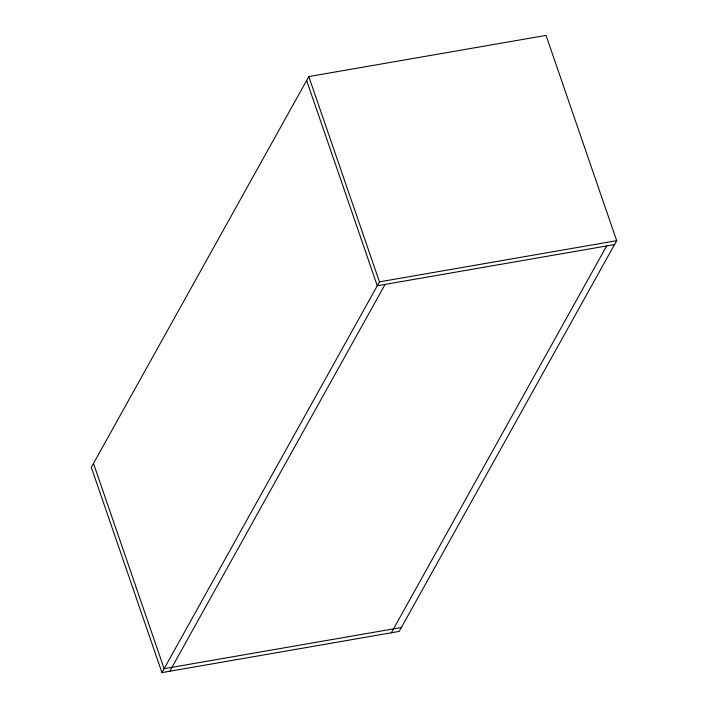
<?xml version="1.0" encoding="UTF-8"?>
<svg xmlns="http://www.w3.org/2000/svg" width="708" height="708" viewBox="0 0 708 708"><rect width="100%" height="100%" fill="white"/><g stroke="black" fill="none" stroke-linecap="round" stroke-linejoin="round"><path stroke-width="1.06" d="M308.803 76.579L91.314 467.333L161.955 672.6L399.197 631.421L616.686 240.667L546.045 35.4L308.803 76.579L379.444 281.855L161.955 672.6M169.796 671.237L385.108 284.395M391.356 632.784L606.668 245.941M379.444 281.855L616.686 240.667M614.517 244.579L377.267 285.758L306.626 80.491M401.374 627.509L164.132 668.688L93.483 463.421"/></g></svg>
